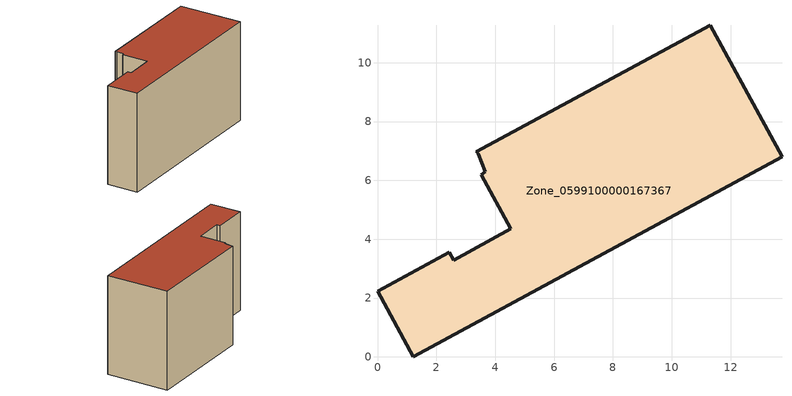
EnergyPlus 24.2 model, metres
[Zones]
Zone_0599100000167367
 floor ground (C_G): 2.44,3.56 2.59,3.29 4.53,4.35 3.53,6.2 3.65,6.3 3.43,6.91 3.36,6.98 11.32,11.28 13.75,6.8 1.21,0 0,2.23 z0
 wall outside (C_F): 2.59,3.29 2.44,3.56 0,2.23 1.21,0 13.75,6.8 11.32,11.28 3.36,6.98 3.43,6.91 3.65,6.3 3.53,6.2 4.53,4.35 2.59,3.29 z0:7.96
 roof outside (C_R): 3.65,6.3 3.53,6.2 4.53,4.35 2.59,3.29 2.44,3.56 0,2.23 1.21,0 13.75,6.8 11.32,11.28 3.36,6.98 3.43,6.91 z7.96
[BUILDING]
Pand.0599100000167367: North Axis=0; Terrain=City; Loads Convergence Tolerance Value=0.04; Temperature Convergence Tolerance Value=0.4; Solar Distribution=FullExterior; Maximum Number of Warmup Days=25; Minimum Number of Warmup Days=1
[Site:Location]
Rotterdam.The.Hague.AP_ZH_NLD Design_Conditions: Latitude=51.96; Longitude=4.45; Time Zone=1; Elevation=-4.5
[SITE:GROUNDTEMPERATURE:BUILDINGSURFACE]
18, 18, 18, 18, 18, 18, 18, 18, 18, 18, 18, 18
[MATERIAL] Thermal Absorptance=0.9; Solar Absorptance=0.7; Visible Absorptance=0.7
Name | Roughness | Thickness | Conductivity | Density | Specific Heat
G.TI.1975-1991 | MediumSmooth | 0.15 | 0.288461 | 540 | 1210
F.TI.1975-1991 | Rough | 0.3 | 0.230769 | 1920 | 840
R.TI.1975-1991 | MediumRough | 0.2 | 0.153846 | 1500 | 1000
[CONSTRUCTION]
C_G: G.TI.1975-1991
C_F: F.TI.1975-1991
C_R: R.TI.1975-1991
[ZONE]
Zone_0599100000167367: Type=1; Multiplier=1; Ceiling Height=Autocalculate; Volume=Autocalculate; Floor Area=autocalculate; Part of Total Floor Area=Yes
[ZONEINFILTRATION:DESIGNFLOWRATE]
Infil_Zone_0599100000167367: Zone or ZoneList or Space or SpaceList=Zone_0599100000167367; Schedule=AlwaysOn; Design Flow Rate Calculation Method=Flow/Area; Flow Rate per Floor Area=0.003; Constant Term Coefficient=1; Temperature Term Coefficient=0; Velocity Term Coefficient=0; Velocity Squared Term Coefficient=0
[HVACTEMPLATE:ZONE:IDEALLOADSAIRSYSTEM]
Zone_0599100000167367: Maximum Heating Supply Air Temperature=50; Minimum Cooling Supply Air Temperature=13; Maximum Heating Supply Air Humidity Ratio=0.0156; Minimum Cooling Supply Air Humidity Ratio=0.0077; Heating Limit=NoLimit; Cooling Limit=NoLimit; Dehumidification Control Type=ConstantSensibleHeatRatio; Cooling Sensible Heat Ratio=0.7; Dehumidification Setpoint=60; Humidification Control Type=None; Humidification Setpoint=30; Outdoor Air Method=None; Outdoor Air Flow Rate per Person=0.00944; Outdoor Air Flow Rate per Zone Floor Area=0; Outdoor Air Flow Rate per Zone=0; Demand Controlled Ventilation Type=None; Outdoor Air Economizer Type=NoEconomizer; Heat Recovery Type=None; Sensible Heat Recovery Effectiveness=0.7; Latent Heat Recovery Effectiveness=0.65
[ZONECONTROL:THERMOSTAT]
ThermostatControl_Zone_0599100000167367: Zone or ZoneList=Zone_0599100000167367; Control Type Schedule=DualSetpointControlType; Control 1=Thermostat_Zone_0599100000167367; Temperature Difference Between Cutout And Setpoint=0
[THERMOSTATSETPOINT:DUALSETPOINT]
Thermostat_Zone_0599100000167367: Heating Setpoint Temperature Schedule=HeatingSetpoint_Zone_0599100000167367; Cooling Setpoint Temperature Schedule=CoolingSetpoint_Zone_0599100000167367
[SCHEDULE:COMPACT]
HeatingSetpoint_Zone_0599100000167367: Through: 12/31, For: AllDays, Until: 24:00, 21
CoolingSetpoint_Zone_0599100000167367: Through: 12/31, For: AllDays, Until: 24:00, 24
DualSetpointControlType: Through: 12/31, For: AllDays, Until: 24:00, 4
AlwaysOn: Through: 12/31, For: AllDays, Until: 24:00, 1
